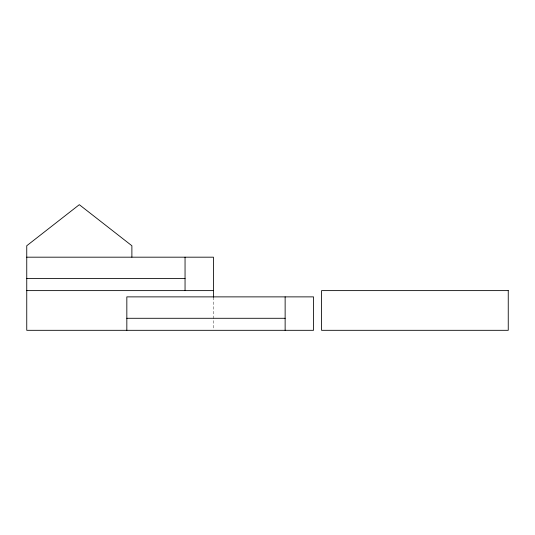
<?xml version="1.0" encoding="UTF-8"?>
<svg xmlns="http://www.w3.org/2000/svg" width="535" height="535" viewBox="0 0 535 535"><rect width="100%" height="100%" fill="white"/><g stroke="black" fill="none" stroke-linecap="round" stroke-linejoin="round"><path stroke-width="0.4" stroke-dasharray="2.67 2.01" d="M213.438 297.239L213.438 328.664"/><path stroke-width="0.8" d="M26.75 257.181L213.438 257.181L213.438 297.239M26.75 278.595L185.05 278.595M26.75 290.619L213.438 290.619M126.835 318.285L285.135 318.285M285.135 296.878L285.135 330.316M185.05 257.181L185.05 290.619M131.884 257.181L131.884 245.752L79.314 204.684L26.75 245.752L26.75 330.316L313.523 330.316L313.523 296.878L126.835 296.878L126.835 330.316M508.25 290.619L321.562 290.619L321.562 330.316L508.25 330.316L508.25 290.619"/></g></svg>
